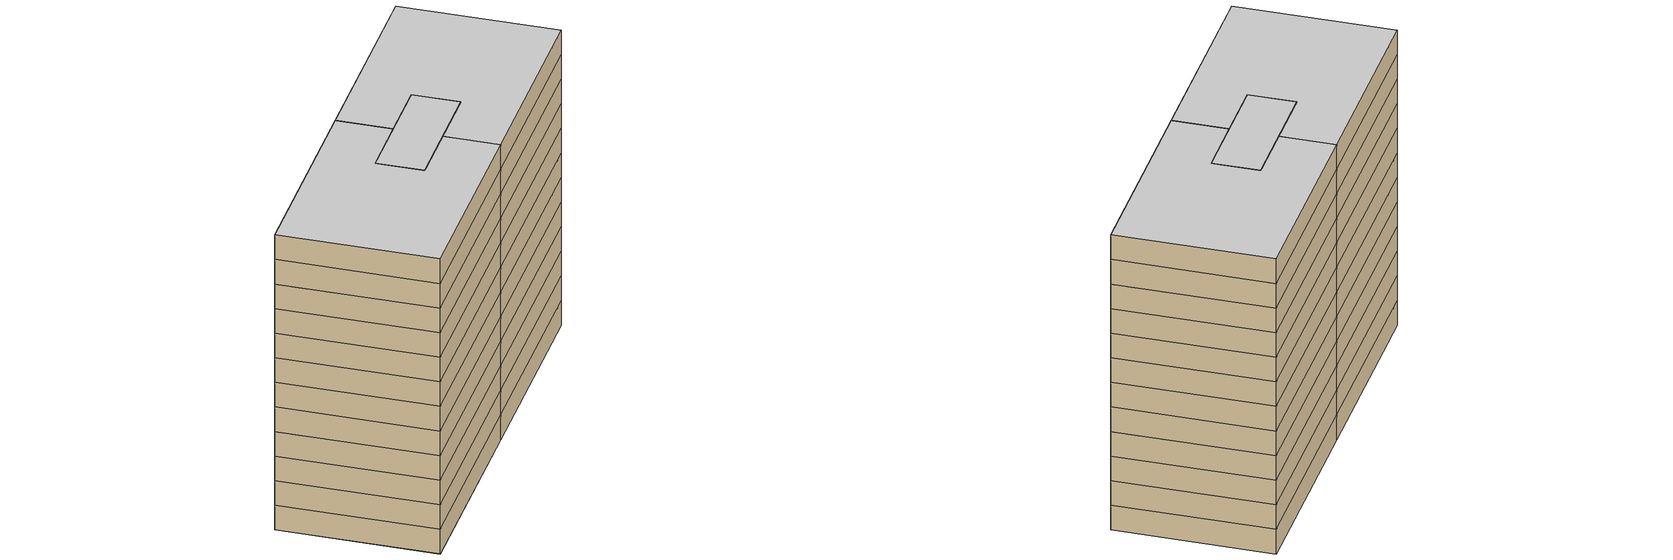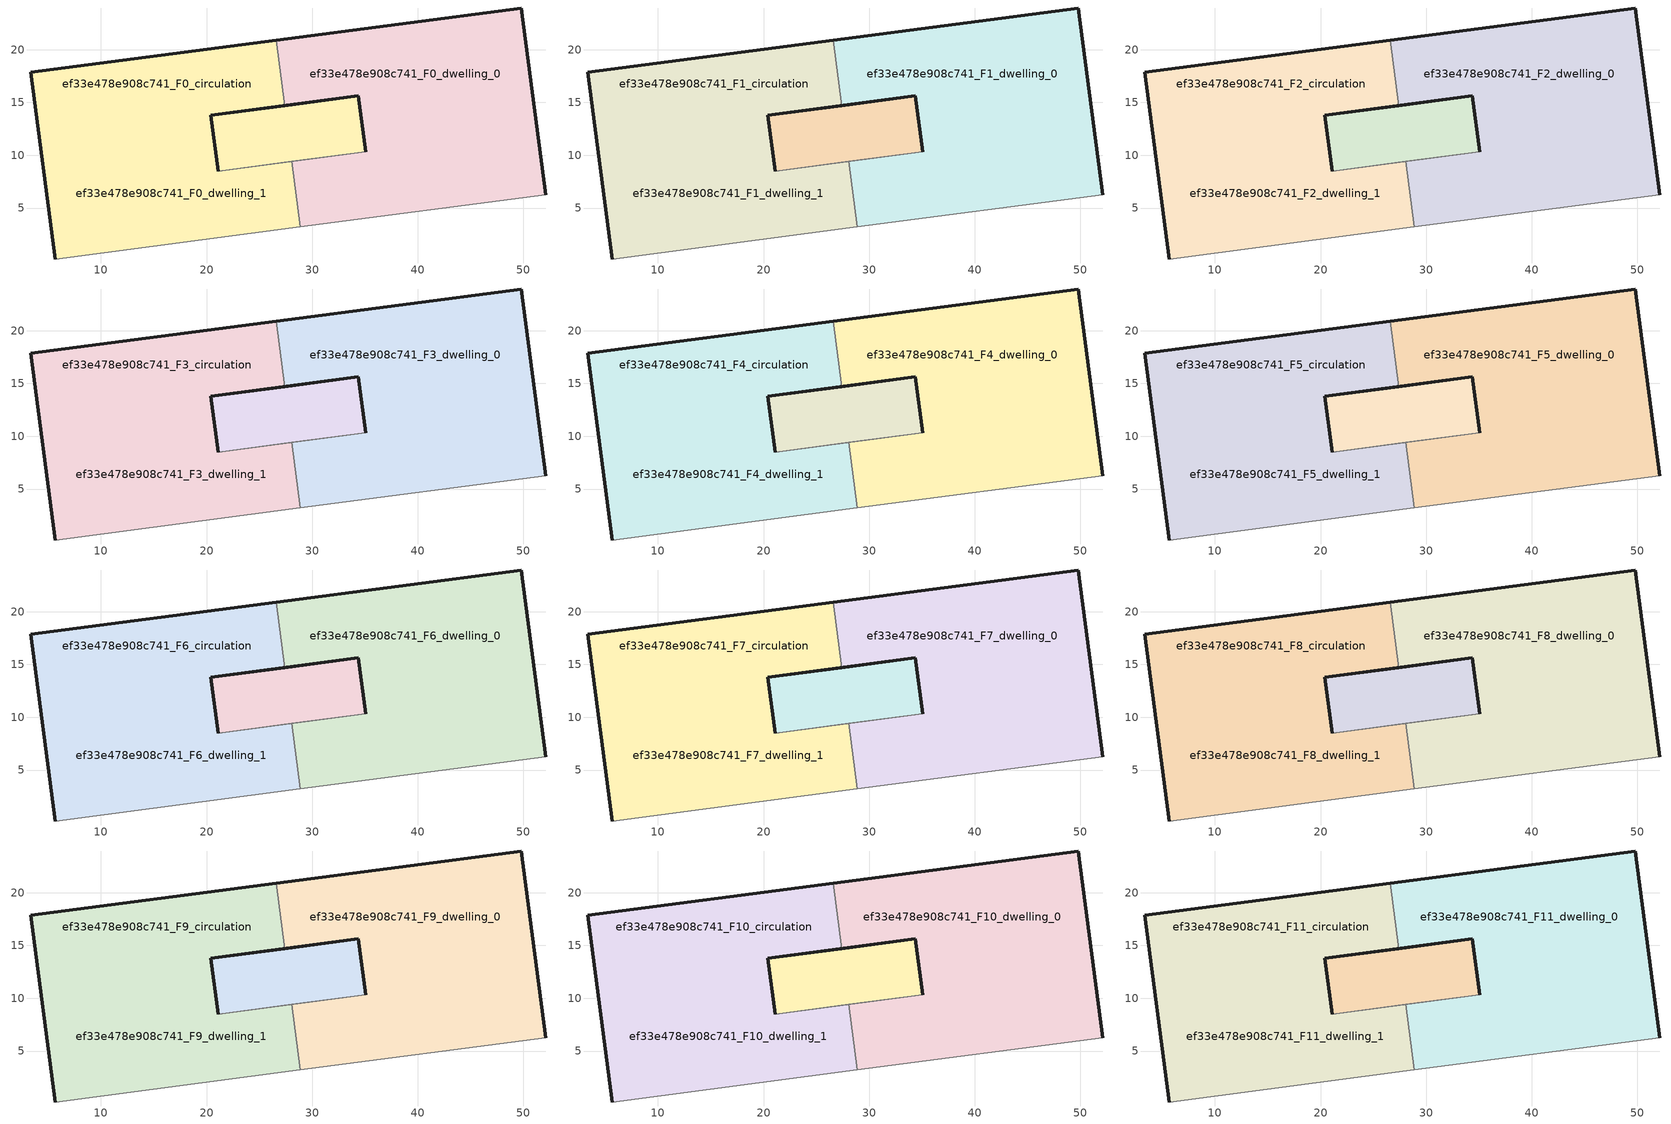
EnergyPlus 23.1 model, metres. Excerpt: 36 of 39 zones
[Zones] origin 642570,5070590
ef33e478e908c741_F0_dwelling_0
 floor ground (EU_floor_Construction): 34.38,15.63 35.07,10.32 28.09,9.41 21.11,8.49 20.42,13.8 z0; 49.85,23.95 52.17,6.27 28.91,3.22 28.09,9.41 35.07,10.32 34.38,15.63 27.4,14.71 26.59,20.9 z0
 wall outside (EU_wall_Construction): 52.17,6.27 49.85,23.95 26.59,20.9 / 27.4,14.71 34.38,15.63 35.07,10.32 z0:3
 wall adiabatic (EU_wall_Construction): 35.07,10.32 28.09,9.41 28.91,3.22 52.17,6.27 z0:3
 wall to ef33e478e908c741_F0_dwelling_1 (EU_wall_Construction): 26.59,20.9 27.4,14.71 z0:3
ef33e478e908c741_F0_dwelling_1
 floor ground (EU_floor_Construction): 26.59,20.9 27.4,14.71 20.42,13.8 20.99,9.43 21.11,8.49 28.09,9.41 28.91,3.22 5.64,0.17 3.32,17.85 z0; 34.38,15.63 35.07,10.32 28.09,9.41 21.11,8.49 20.99,9.43 20.42,13.8 z0
 wall outside (EU_wall_Construction): 21.11,8.49 20.42,13.8 27.4,14.71 / 26.59,20.9 3.32,17.85 5.64,0.17 z0:3
 wall adiabatic (EU_wall_Construction): 5.64,0.17 28.91,3.22 28.09,9.41 21.11,8.49 z0:3
ef33e478e908c741_F0_circulation
 floor ground (EU_floor_Construction): 34.38,15.63 35.07,10.32 28.09,9.41 21.11,8.49 20.99,9.43 20.42,13.8 z0; 49.85,23.95 52.17,6.27 28.91,3.22 28.09,9.41 35.07,10.32 34.92,11.45 34.38,15.63 27.4,14.71 26.59,20.9 z0; 26.59,20.9 27.4,14.71 20.42,13.8 20.99,9.43 21.11,8.49 28.09,9.41 28.91,3.22 5.64,0.17 3.32,17.85 z0
 wall outside (EU_wall_Construction): 35.07,10.32 34.38,15.63 20.42,13.8 21.11,8.49 z0:3
 wall adiabatic (EU_wall_Construction): 21.11,8.49 35.07,10.32 z0:3
ef33e478e908c741_F1_dwelling_0
 floor to ef33e478e908c741_F0_dwelling_0 (EU_floor_Construction): 34.38,15.63 35.07,10.32 28.09,9.41 21.11,8.49 20.42,13.8 z3; 49.85,23.95 52.17,6.27 28.91,3.22 28.09,9.41 35.07,10.32 34.38,15.63 27.4,14.71 26.59,20.9 z3
 wall outside (EU_wall_Construction): 52.17,6.27 49.85,23.95 26.59,20.9 / 27.4,14.71 34.38,15.63 35.07,10.32 z3:6
 wall adiabatic (EU_wall_Construction): 35.07,10.32 28.09,9.41 28.91,3.22 52.17,6.27 z3:6
 wall to ef33e478e908c741_F1_dwelling_1 (EU_wall_Construction): 26.59,20.9 27.4,14.71 z3:6
ef33e478e908c741_F1_dwelling_1
 floor to ef33e478e908c741_F0_dwelling_1 (EU_floor_Construction): 26.59,20.9 27.4,14.71 20.42,13.8 20.97,9.62 21.11,8.49 28.09,9.41 28.91,3.22 5.64,0.17 3.32,17.85 z3; 34.38,15.63 35.07,10.32 28.09,9.41 21.11,8.49 20.99,9.43 20.42,13.8 z3
 wall outside (EU_wall_Construction): 21.11,8.49 20.42,13.8 27.4,14.71 / 26.59,20.9 3.32,17.85 5.64,0.17 z3:6
 wall adiabatic (EU_wall_Construction): 5.64,0.17 28.91,3.22 28.09,9.41 21.11,8.49 z3:6
ef33e478e908c741_F1_circulation
 floor outside (EU_floor_Construction): 34.38,15.63 35.07,10.32 28.09,9.41 21.11,8.49 20.99,9.43 20.42,13.8 z3
 floor to ef33e478e908c741_F0_circulation (EU_floor_Construction): 49.85,23.95 52.17,6.27 28.91,3.22 28.09,9.41 35.07,10.32 34.92,11.45 34.38,15.63 27.4,14.71 26.59,20.9 z3; 26.59,20.9 27.4,14.71 20.42,13.8 20.99,9.43 21.11,8.49 28.09,9.41 28.91,3.22 5.64,0.17 3.32,17.85 z3
 wall outside (EU_wall_Construction): 35.07,10.32 34.38,15.63 20.42,13.8 21.11,8.49 z3:6
 wall adiabatic (EU_wall_Construction): 21.11,8.49 35.07,10.32 z3:6
ef33e478e908c741_F2_dwelling_0
 floor to ef33e478e908c741_F1_dwelling_0 (EU_floor_Construction): 34.38,15.63 35.07,10.32 28.09,9.41 21.11,8.49 20.42,13.8 z6; 49.85,23.95 52.17,6.27 28.91,3.22 28.09,9.41 35.07,10.32 34.38,15.63 27.4,14.71 26.59,20.9 z6
 wall outside (EU_wall_Construction): 52.17,6.27 49.85,23.95 26.59,20.9 / 27.4,14.71 34.38,15.63 35.07,10.32 z6:9
 wall adiabatic (EU_wall_Construction): 35.07,10.32 28.09,9.41 28.91,3.22 52.17,6.27 z6:9
 wall to ef33e478e908c741_F2_dwelling_1 (EU_wall_Construction): 26.59,20.9 27.4,14.71 z6:9
ef33e478e908c741_F2_dwelling_1
 floor to ef33e478e908c741_F1_dwelling_1 (EU_floor_Construction): 26.59,20.9 27.4,14.71 20.42,13.8 20.97,9.62 21.11,8.49 28.09,9.41 28.91,3.22 5.64,0.17 3.32,17.85 z6; 34.38,15.63 35.07,10.32 28.09,9.41 21.11,8.49 20.99,9.43 20.42,13.8 z6
 wall outside (EU_wall_Construction): 21.11,8.49 20.42,13.8 27.4,14.71 / 26.59,20.9 3.32,17.85 5.64,0.17 z6:9
 wall adiabatic (EU_wall_Construction): 5.64,0.17 28.91,3.22 28.09,9.41 21.11,8.49 z6:9
ef33e478e908c741_F2_circulation
 floor outside (EU_floor_Construction): 34.38,15.63 35.07,10.32 28.09,9.41 21.11,8.49 20.99,9.43 20.42,13.8 z6
 floor to ef33e478e908c741_F1_circulation (EU_floor_Construction): 49.85,23.95 52.17,6.27 28.91,3.22 28.09,9.41 35.07,10.32 34.92,11.45 34.38,15.63 27.4,14.71 26.59,20.9 z6; 26.59,20.9 27.4,14.71 20.42,13.8 20.99,9.43 21.11,8.49 28.09,9.41 28.91,3.22 5.64,0.17 3.32,17.85 z6
 wall outside (EU_wall_Construction): 35.07,10.32 34.38,15.63 20.42,13.8 21.11,8.49 z6:9
 wall adiabatic (EU_wall_Construction): 21.11,8.49 35.07,10.32 z6:9
ef33e478e908c741_F3_dwelling_0
 floor to ef33e478e908c741_F2_dwelling_0 (EU_floor_Construction): 34.38,15.63 35.07,10.32 28.09,9.41 21.11,8.49 20.42,13.8 z9; 49.85,23.95 52.17,6.27 28.91,3.22 28.09,9.41 35.07,10.32 34.38,15.63 27.4,14.71 26.59,20.9 z9
 wall outside (EU_wall_Construction): 52.17,6.27 49.85,23.95 26.59,20.9 / 27.4,14.71 34.38,15.63 35.07,10.32 z9:12
 wall adiabatic (EU_wall_Construction): 35.07,10.32 28.09,9.41 28.91,3.22 52.17,6.27 z9:12
 wall to ef33e478e908c741_F3_dwelling_1 (EU_wall_Construction): 26.59,20.9 27.4,14.71 z9:12
ef33e478e908c741_F3_dwelling_1
 floor to ef33e478e908c741_F2_dwelling_1 (EU_floor_Construction): 26.59,20.9 27.4,14.71 20.42,13.8 20.97,9.62 21.11,8.49 28.09,9.41 28.91,3.22 5.64,0.17 3.32,17.85 z9; 34.38,15.63 35.07,10.32 28.09,9.41 21.11,8.49 20.99,9.43 20.42,13.8 z9
 wall outside (EU_wall_Construction): 21.11,8.49 20.42,13.8 27.4,14.71 / 26.59,20.9 3.32,17.85 5.64,0.17 z9:12
 wall adiabatic (EU_wall_Construction): 5.64,0.17 28.91,3.22 28.09,9.41 21.11,8.49 z9:12
ef33e478e908c741_F3_circulation
 floor outside (EU_floor_Construction): 34.38,15.63 35.07,10.32 28.09,9.41 21.11,8.49 20.99,9.43 20.42,13.8 z9
 floor to ef33e478e908c741_F2_circulation (EU_floor_Construction): 49.85,23.95 52.17,6.27 28.91,3.22 28.09,9.41 35.07,10.32 34.92,11.45 34.38,15.63 27.4,14.71 26.59,20.9 z9; 26.59,20.9 27.4,14.71 20.42,13.8 20.99,9.43 21.11,8.49 28.09,9.41 28.91,3.22 5.64,0.17 3.32,17.85 z9
 wall outside (EU_wall_Construction): 35.07,10.32 34.38,15.63 20.42,13.8 21.11,8.49 z9:12
 wall adiabatic (EU_wall_Construction): 21.11,8.49 35.07,10.32 z9:12
ef33e478e908c741_F4_dwelling_0
 floor to ef33e478e908c741_F3_dwelling_0 (EU_floor_Construction): 34.38,15.63 35.07,10.32 28.09,9.41 21.11,8.49 20.42,13.8 z12; 49.85,23.95 52.17,6.27 28.91,3.22 28.09,9.41 35.07,10.32 34.38,15.63 27.4,14.71 26.59,20.9 z12
 wall outside (EU_wall_Construction): 52.17,6.27 49.85,23.95 26.59,20.9 / 27.4,14.71 34.38,15.63 35.07,10.32 z12:15
 wall adiabatic (EU_wall_Construction): 35.07,10.32 28.09,9.41 28.91,3.22 52.17,6.27 z12:15
 wall to ef33e478e908c741_F4_dwelling_1 (EU_wall_Construction): 26.59,20.9 27.4,14.71 z12:15
ef33e478e908c741_F4_dwelling_1
 floor to ef33e478e908c741_F3_dwelling_1 (EU_floor_Construction): 26.59,20.9 27.4,14.71 20.42,13.8 20.97,9.62 21.11,8.49 28.09,9.41 28.91,3.22 5.64,0.17 3.32,17.85 z12; 34.38,15.63 35.07,10.32 28.09,9.41 21.11,8.49 20.99,9.43 20.42,13.8 z12
 wall outside (EU_wall_Construction): 21.11,8.49 20.42,13.8 27.4,14.71 / 26.59,20.9 3.32,17.85 5.64,0.17 z12:15
 wall adiabatic (EU_wall_Construction): 5.64,0.17 28.91,3.22 28.09,9.41 21.11,8.49 z12:15
ef33e478e908c741_F4_circulation
 floor outside (EU_floor_Construction): 34.38,15.63 35.07,10.32 28.09,9.41 21.11,8.49 20.99,9.43 20.42,13.8 z12
 floor to ef33e478e908c741_F3_circulation (EU_floor_Construction): 49.85,23.95 52.17,6.27 28.91,3.22 28.09,9.41 35.07,10.32 34.92,11.45 34.38,15.63 27.4,14.71 26.59,20.9 z12; 26.59,20.9 27.4,14.71 20.42,13.8 20.99,9.43 21.11,8.49 28.09,9.41 28.91,3.22 5.64,0.17 3.32,17.85 z12
 wall outside (EU_wall_Construction): 35.07,10.32 34.38,15.63 20.42,13.8 21.11,8.49 z12:15
 wall adiabatic (EU_wall_Construction): 21.11,8.49 35.07,10.32 z12:15
ef33e478e908c741_F5_dwelling_0
 floor to ef33e478e908c741_F4_dwelling_0 (EU_floor_Construction): 34.38,15.63 35.07,10.32 28.09,9.41 21.11,8.49 20.42,13.8 z15; 49.85,23.95 52.17,6.27 28.91,3.22 28.09,9.41 35.07,10.32 34.38,15.63 27.4,14.71 26.59,20.9 z15
 wall outside (EU_wall_Construction): 52.17,6.27 49.85,23.95 26.59,20.9 / 27.4,14.71 34.38,15.63 35.07,10.32 z15:18
 wall adiabatic (EU_wall_Construction): 35.07,10.32 28.09,9.41 28.91,3.22 52.17,6.27 z15:18
 wall to ef33e478e908c741_F5_dwelling_1 (EU_wall_Construction): 26.59,20.9 27.4,14.71 z15:18
ef33e478e908c741_F5_dwelling_1
 floor to ef33e478e908c741_F4_dwelling_1 (EU_floor_Construction): 26.59,20.9 27.4,14.71 20.42,13.8 20.97,9.62 21.11,8.49 28.09,9.41 28.91,3.22 5.64,0.17 3.32,17.85 z15; 34.38,15.63 35.07,10.32 28.09,9.41 21.11,8.49 20.99,9.43 20.42,13.8 z15
 wall outside (EU_wall_Construction): 21.11,8.49 20.42,13.8 27.4,14.71 / 26.59,20.9 3.32,17.85 5.64,0.17 z15:18
 wall adiabatic (EU_wall_Construction): 5.64,0.17 28.91,3.22 28.09,9.41 21.11,8.49 z15:18
ef33e478e908c741_F5_circulation
 floor outside (EU_floor_Construction): 34.38,15.63 35.07,10.32 28.09,9.41 21.11,8.49 20.99,9.43 20.42,13.8 z15
 floor to ef33e478e908c741_F4_circulation (EU_floor_Construction): 49.85,23.95 52.17,6.27 28.91,3.22 28.09,9.41 35.07,10.32 34.92,11.45 34.38,15.63 27.4,14.71 26.59,20.9 z15; 26.59,20.9 27.4,14.71 20.42,13.8 20.99,9.43 21.11,8.49 28.09,9.41 28.91,3.22 5.64,0.17 3.32,17.85 z15
 wall outside (EU_wall_Construction): 35.07,10.32 34.38,15.63 20.42,13.8 21.11,8.49 z15:18
 wall adiabatic (EU_wall_Construction): 21.11,8.49 35.07,10.32 z15:18
ef33e478e908c741_F6_dwelling_0
 floor to ef33e478e908c741_F5_dwelling_0 (EU_floor_Construction): 34.38,15.63 35.07,10.32 28.09,9.41 21.11,8.49 20.42,13.8 z18; 49.85,23.95 52.17,6.27 28.91,3.22 28.09,9.41 35.07,10.32 34.38,15.63 27.4,14.71 26.59,20.9 z18
 wall outside (EU_wall_Construction): 52.17,6.27 49.85,23.95 26.59,20.9 / 27.4,14.71 34.38,15.63 35.07,10.32 z18:21
 wall adiabatic (EU_wall_Construction): 35.07,10.32 28.09,9.41 28.91,3.22 52.17,6.27 z18:21
 wall to ef33e478e908c741_F6_dwelling_1 (EU_wall_Construction): 26.59,20.9 27.4,14.71 z18:21
ef33e478e908c741_F6_dwelling_1
 floor to ef33e478e908c741_F5_dwelling_1 (EU_floor_Construction): 26.59,20.9 27.4,14.71 20.42,13.8 20.97,9.62 21.11,8.49 28.09,9.41 28.91,3.22 5.64,0.17 3.32,17.85 z18; 34.38,15.63 35.07,10.32 28.09,9.41 21.11,8.49 20.99,9.43 20.42,13.8 z18
 wall outside (EU_wall_Construction): 21.11,8.49 20.42,13.8 27.4,14.71 / 26.59,20.9 3.32,17.85 5.64,0.17 z18:21
 wall adiabatic (EU_wall_Construction): 5.64,0.17 28.91,3.22 28.09,9.41 21.11,8.49 z18:21
ef33e478e908c741_F6_circulation
 floor outside (EU_floor_Construction): 34.38,15.63 35.07,10.32 28.09,9.41 21.11,8.49 20.99,9.43 20.42,13.8 z18
 floor to ef33e478e908c741_F5_circulation (EU_floor_Construction): 49.85,23.95 52.17,6.27 28.91,3.22 28.09,9.41 35.07,10.32 34.92,11.45 34.38,15.63 27.4,14.71 26.59,20.9 z18; 26.59,20.9 27.4,14.71 20.42,13.8 20.99,9.43 21.11,8.49 28.09,9.41 28.91,3.22 5.64,0.17 3.32,17.85 z18
 wall outside (EU_wall_Construction): 35.07,10.32 34.38,15.63 20.42,13.8 21.11,8.49 z18:21
 wall adiabatic (EU_wall_Construction): 21.11,8.49 35.07,10.32 z18:21
ef33e478e908c741_F7_dwelling_0
 floor to ef33e478e908c741_F6_dwelling_0 (EU_floor_Construction): 34.38,15.63 35.07,10.32 28.09,9.41 21.11,8.49 20.42,13.8 z21; 49.85,23.95 52.17,6.27 28.91,3.22 28.09,9.41 35.07,10.32 34.38,15.63 27.4,14.71 26.59,20.9 z21
 wall outside (EU_wall_Construction): 52.17,6.27 49.85,23.95 26.59,20.9 / 27.4,14.71 34.38,15.63 35.07,10.32 z21:24
 wall adiabatic (EU_wall_Construction): 35.07,10.32 28.09,9.41 28.91,3.22 52.17,6.27 z21:24
 wall to ef33e478e908c741_F7_dwelling_1 (EU_wall_Construction): 26.59,20.9 27.4,14.71 z21:24
ef33e478e908c741_F7_dwelling_1
 floor to ef33e478e908c741_F6_dwelling_1 (EU_floor_Construction): 26.59,20.9 27.4,14.71 20.42,13.8 20.97,9.62 21.11,8.49 28.09,9.41 28.91,3.22 5.64,0.17 3.32,17.85 z21; 34.38,15.63 35.07,10.32 28.09,9.41 21.11,8.49 20.99,9.43 20.42,13.8 z21
 wall outside (EU_wall_Construction): 21.11,8.49 20.42,13.8 27.4,14.71 / 26.59,20.9 3.32,17.85 5.64,0.17 z21:24
 wall adiabatic (EU_wall_Construction): 5.64,0.17 28.91,3.22 28.09,9.41 21.11,8.49 z21:24
ef33e478e908c741_F7_circulation
 floor outside (EU_floor_Construction): 34.38,15.63 35.07,10.32 28.09,9.41 21.11,8.49 20.99,9.43 20.42,13.8 z21
 floor to ef33e478e908c741_F6_circulation (EU_floor_Construction): 49.85,23.95 52.17,6.27 28.91,3.22 28.09,9.41 35.07,10.32 34.92,11.45 34.38,15.63 27.4,14.71 26.59,20.9 z21; 26.59,20.9 27.4,14.71 20.42,13.8 20.99,9.43 21.11,8.49 28.09,9.41 28.91,3.22 5.64,0.17 3.32,17.85 z21
 wall outside (EU_wall_Construction): 35.07,10.32 34.38,15.63 20.42,13.8 21.11,8.49 z21:24
 wall adiabatic (EU_wall_Construction): 21.11,8.49 35.07,10.32 z21:24
ef33e478e908c741_F8_dwelling_0
 floor to ef33e478e908c741_F7_dwelling_0 (EU_floor_Construction): 34.38,15.63 35.07,10.32 28.09,9.41 21.11,8.49 20.42,13.8 z24; 49.85,23.95 52.17,6.27 28.91,3.22 28.09,9.41 35.07,10.32 34.38,15.63 27.4,14.71 26.59,20.9 z24
 wall outside (EU_wall_Construction): 52.17,6.27 49.85,23.95 26.59,20.9 / 27.4,14.71 34.38,15.63 35.07,10.32 z24:27
 wall adiabatic (EU_wall_Construction): 35.07,10.32 28.09,9.41 28.91,3.22 52.17,6.27 z24:27
 wall to ef33e478e908c741_F8_dwelling_1 (EU_wall_Construction): 26.59,20.9 27.4,14.71 z24:27
ef33e478e908c741_F8_dwelling_1
 floor to ef33e478e908c741_F7_dwelling_1 (EU_floor_Construction): 26.59,20.9 27.4,14.71 20.42,13.8 20.97,9.62 21.11,8.49 28.09,9.41 28.91,3.22 5.64,0.17 3.32,17.85 z24; 34.38,15.63 35.07,10.32 28.09,9.41 21.11,8.49 20.99,9.43 20.42,13.8 z24
 wall outside (EU_wall_Construction): 21.11,8.49 20.42,13.8 27.4,14.71 / 26.59,20.9 3.32,17.85 5.64,0.17 z24:27
 wall adiabatic (EU_wall_Construction): 5.64,0.17 28.91,3.22 28.09,9.41 21.11,8.49 z24:27
ef33e478e908c741_F8_circulation
 floor outside (EU_floor_Construction): 34.38,15.63 35.07,10.32 28.09,9.41 21.11,8.49 20.99,9.43 20.42,13.8 z24
 floor to ef33e478e908c741_F7_circulation (EU_floor_Construction): 49.85,23.95 52.17,6.27 28.91,3.22 28.09,9.41 35.07,10.32 34.92,11.45 34.38,15.63 27.4,14.71 26.59,20.9 z24; 26.59,20.9 27.4,14.71 20.42,13.8 20.99,9.43 21.11,8.49 28.09,9.41 28.91,3.22 5.64,0.17 3.32,17.85 z24
 wall outside (EU_wall_Construction): 35.07,10.32 34.38,15.63 20.42,13.8 21.11,8.49 z24:27
 wall adiabatic (EU_wall_Construction): 21.11,8.49 35.07,10.32 z24:27
ef33e478e908c741_F9_dwelling_0
 floor to ef33e478e908c741_F8_dwelling_0 (EU_floor_Construction): 34.38,15.63 35.07,10.32 28.09,9.41 21.11,8.49 20.42,13.8 z27; 49.85,23.95 52.17,6.27 28.91,3.22 28.09,9.41 35.07,10.32 34.38,15.63 27.4,14.71 26.59,20.9 z27
 wall outside (EU_wall_Construction): 52.17,6.27 49.85,23.95 26.59,20.9 / 27.4,14.71 34.38,15.63 35.07,10.32 z27:30
 wall adiabatic (EU_wall_Construction): 35.07,10.32 28.09,9.41 28.91,3.22 52.17,6.27 z27:30
 wall to ef33e478e908c741_F9_dwelling_1 (EU_wall_Construction): 26.59,20.9 27.4,14.71 z27:30
ef33e478e908c741_F9_dwelling_1
 floor to ef33e478e908c741_F8_dwelling_1 (EU_floor_Construction): 26.59,20.9 27.4,14.71 20.42,13.8 20.97,9.62 21.11,8.49 28.09,9.41 28.91,3.22 5.64,0.17 3.32,17.85 z27; 34.38,15.63 35.07,10.32 28.09,9.41 21.11,8.49 20.99,9.43 20.42,13.8 z27
 wall outside (EU_wall_Construction): 21.11,8.49 20.42,13.8 27.4,14.71 / 26.59,20.9 3.32,17.85 5.64,0.17 z27:30
 wall adiabatic (EU_wall_Construction): 5.64,0.17 28.91,3.22 28.09,9.41 21.11,8.49 z27:30
ef33e478e908c741_F9_circulation
 floor outside (EU_floor_Construction): 34.38,15.63 35.07,10.32 28.09,9.41 21.11,8.49 20.99,9.43 20.42,13.8 z27
 floor to ef33e478e908c741_F8_circulation (EU_floor_Construction): 49.85,23.95 52.17,6.27 28.91,3.22 28.09,9.41 35.07,10.32 34.92,11.45 34.38,15.63 27.4,14.71 26.59,20.9 z27; 26.59,20.9 27.4,14.71 20.42,13.8 20.99,9.43 21.11,8.49 28.09,9.41 28.91,3.22 5.64,0.17 3.32,17.85 z27
 wall outside (EU_wall_Construction): 35.07,10.32 34.38,15.63 20.42,13.8 21.11,8.49 z27:30
 wall adiabatic (EU_wall_Construction): 21.11,8.49 35.07,10.32 z27:30
ef33e478e908c741_F10_dwelling_0
 floor to ef33e478e908c741_F9_dwelling_0 (EU_floor_Construction): 34.38,15.63 35.07,10.32 28.09,9.41 21.11,8.49 20.42,13.8 z30; 49.85,23.95 52.17,6.27 28.91,3.22 28.09,9.41 35.07,10.32 34.38,15.63 27.4,14.71 26.59,20.9 z30
 wall outside (EU_wall_Construction): 52.17,6.27 49.85,23.95 26.59,20.9 / 27.4,14.71 34.38,15.63 35.07,10.32 z30:33
 wall adiabatic (EU_wall_Construction): 35.07,10.32 28.09,9.41 28.91,3.22 52.17,6.27 z30:33
 wall to ef33e478e908c741_F10_dwelling_1 (EU_wall_Construction): 26.59,20.9 27.4,14.71 z30:33
ef33e478e908c741_F10_dwelling_1
 floor to ef33e478e908c741_F9_dwelling_1 (EU_floor_Construction): 26.59,20.9 27.4,14.71 20.42,13.8 20.97,9.62 21.11,8.49 28.09,9.41 28.91,3.22 5.64,0.17 3.32,17.85 z30; 34.38,15.63 35.07,10.32 28.09,9.41 21.11,8.49 20.99,9.43 20.42,13.8 z30
 wall outside (EU_wall_Construction): 21.11,8.49 20.42,13.8 27.4,14.71 / 26.59,20.9 3.32,17.85 5.64,0.17 z30:33
 wall adiabatic (EU_wall_Construction): 5.64,0.17 28.91,3.22 28.09,9.41 21.11,8.49 z30:33
ef33e478e908c741_F10_circulation
 floor outside (EU_floor_Construction): 34.38,15.63 35.07,10.32 28.09,9.41 21.11,8.49 20.99,9.43 20.42,13.8 z30
 floor to ef33e478e908c741_F9_circulation (EU_floor_Construction): 49.85,23.95 52.17,6.27 28.91,3.22 28.09,9.41 35.07,10.32 34.92,11.45 34.38,15.63 27.4,14.71 26.59,20.9 z30; 26.59,20.9 27.4,14.71 20.42,13.8 20.99,9.43 21.11,8.49 28.09,9.41 28.91,3.22 5.64,0.17 3.32,17.85 z30
 wall outside (EU_wall_Construction): 35.07,10.32 34.38,15.63 20.42,13.8 21.11,8.49 z30:33
 wall adiabatic (EU_wall_Construction): 21.11,8.49 35.07,10.32 z30:33
ef33e478e908c741_F11_dwelling_0
 floor to ef33e478e908c741_F10_dwelling_0 (EU_floor_Construction): 34.38,15.63 35.07,10.32 28.09,9.41 21.11,8.49 20.42,13.8 z33; 49.85,23.95 52.17,6.27 28.91,3.22 28.09,9.41 35.07,10.32 34.38,15.63 27.4,14.71 26.59,20.9 z33
 wall outside (EU_wall_Construction): 52.17,6.27 49.85,23.95 26.59,20.9 / 27.4,14.71 34.38,15.63 35.07,10.32 z33:36
 wall adiabatic (EU_wall_Construction): 35.07,10.32 28.09,9.41 28.91,3.22 52.17,6.27 z33:36
 wall to ef33e478e908c741_F11_dwelling_1 (EU_wall_Construction): 26.59,20.9 27.4,14.71 z33:36
 ceiling to ef33e478e908c741_F12_dwelling_0 (EU_floor_Construction): 52.17,6.27 49.85,23.95 26.59,20.9 27.4,14.71 34.38,15.63 35.07,10.32 28.09,9.41 28.91,3.22 z36; 35.07,10.32 34.38,15.63 20.42,13.8 21.11,8.49 28.09,9.41 z36
ef33e478e908c741_F11_dwelling_1
 floor to ef33e478e908c741_F10_dwelling_1 (EU_floor_Construction): 26.59,20.9 27.4,14.71 20.42,13.8 20.97,9.62 21.11,8.49 28.09,9.41 28.91,3.22 5.64,0.17 3.32,17.85 z33; 34.38,15.63 35.07,10.32 28.09,9.41 21.11,8.49 20.99,9.43 20.42,13.8 z33
 wall outside (EU_wall_Construction): 21.11,8.49 20.42,13.8 27.4,14.71 / 26.59,20.9 3.32,17.85 5.64,0.17 z33:36
 wall adiabatic (EU_wall_Construction): 5.64,0.17 28.91,3.22 28.09,9.41 21.11,8.49 z33:36
 ceiling to ef33e478e908c741_F12_dwelling_1 (EU_floor_Construction): 28.91,3.22 28.09,9.41 21.11,8.49 20.97,9.62 20.42,13.8 27.4,14.71 26.59,20.9 3.32,17.85 5.64,0.17 z36; 35.07,10.32 34.38,15.63 20.42,13.8 20.99,9.43 21.11,8.49 28.09,9.41 z36
ef33e478e908c741_F11_circulation
 floor outside (EU_floor_Construction): 34.38,15.63 35.07,10.32 28.09,9.41 21.11,8.49 20.99,9.43 20.42,13.8 z33
 floor to ef33e478e908c741_F10_circulation (EU_floor_Construction): 49.85,23.95 52.17,6.27 28.91,3.22 28.09,9.41 35.07,10.32 34.92,11.45 34.38,15.63 27.4,14.71 26.59,20.9 z33; 26.59,20.9 27.4,14.71 20.42,13.8 20.99,9.43 21.11,8.49 28.09,9.41 28.91,3.22 5.64,0.17 3.32,17.85 z33
 wall outside (EU_wall_Construction): 35.07,10.32 34.38,15.63 20.42,13.8 21.11,8.49 z33:36
 wall adiabatic (EU_wall_Construction): 21.11,8.49 35.07,10.32 z33:36
 ceiling to ef33e478e908c741_F12_dwelling_1 (EU_floor_Construction): 35.07,10.32 34.38,15.63 20.42,13.8 20.99,9.43 21.11,8.49 28.09,9.41 z36
 ceiling to ef33e478e908c741_F12_circulation (EU_floor_Construction): 52.17,6.27 49.85,23.95 26.59,20.9 27.4,14.71 34.38,15.63 34.92,11.45 35.07,10.32 28.09,9.41 28.91,3.22 z36; 28.91,3.22 28.09,9.41 21.11,8.49 20.99,9.43 20.42,13.8 27.4,14.71 26.59,20.9 3.32,17.85 5.64,0.17 z36
[Building]
EU S2 Campaign: North Axis=0; Terrain=City; Solar Distribution=FullExterior
[Site:Location]
Lyon-Bron: Latitude=45.75; Longitude=5; Time Zone=1; Elevation=198
[SizingPeriod:WeatherFileDays]
AnnualSizingPeriod: Begin Month=1; Begin Day of Month=1; End Month=12; End Day of Month=31; Day of Week for Start Day=Monday; Use Weather File Daylight Saving Period=No; Use Weather File Rain and Snow Indicators=No
[MATERIAL]
EU_InternalMass_Material: Roughness=MediumRough; Thickness=0.1; Conductivity=1; Density=1800; Specific Heat=900; Thermal Absorptance=0.9; Solar Absorptance=0.7; Visible Absorptance=0.7
[MATERIAL:NOMASS] Roughness=MediumRough; Thermal Absorptance=0.9; Solar Absorptance=0.7; Visible Absorptance=0.7
Name | Thermal Resistance
EU_wall_NoMass | 1.15691
EU_floor_NoMass | 1.78277
[CONSTRUCTION]
EU_wall_Construction: EU_wall_NoMass
EU_floor_Construction: EU_floor_NoMass
EU_InternalMass_Construction: EU_InternalMass_Material
[ZONE] Type=1; Multiplier=1; Ceiling Height=autocalculate; Floor Area=autocalculate; Part of Total Floor Area=Yes
Name | Volume
ef33e478e908c741_F0_dwelling_0; ef33e478e908c741_F1_dwelling_0; ef33e478e908c741_F2_dwelling_0; ef33e478e908c741_F3_dwelling_0; ef33e478e908c741_F4_dwelling_0; ef33e478e908c741_F5_dwelling_0; ef33e478e908c741_F6_dwelling_0; ef33e478e908c741_F7_dwelling_0; ef33e478e908c741_F8_dwelling_0; ef33e478e908c741_F9_dwelling_0; ef33e478e908c741_F10_dwelling_0; ef33e478e908c741_F11_dwelling_0; ef33e478e908c741_F0_dwelling_1; ef33e478e908c741_F1_dwelling_1; ef33e478e908c741_F2_dwelling_1; ef33e478e908c741_F3_dwelling_1; ef33e478e908c741_F4_dwelling_1; ef33e478e908c741_F5_dwelling_1; ef33e478e908c741_F6_dwelling_1; ef33e478e908c741_F7_dwelling_1; ef33e478e908c741_F8_dwelling_1; ef33e478e908c741_F9_dwelling_1; ef33e478e908c741_F10_dwelling_1; ef33e478e908c741_F11_dwelling_1 | 1368.33
ef33e478e908c741_F0_circulation; ef33e478e908c741_F1_circulation; ef33e478e908c741_F2_circulation; ef33e478e908c741_F3_circulation; ef33e478e908c741_F4_circulation; ef33e478e908c741_F5_circulation; ef33e478e908c741_F6_circulation; ef33e478e908c741_F7_circulation; ef33e478e908c741_F8_circulation; ef33e478e908c741_F9_circulation; ef33e478e908c741_F10_circulation; ef33e478e908c741_F11_circulation | 2510.7
[INTERNALMASS] Construction=EU_InternalMass_Construction; Surface Area=380.789
Name | Zone or ZoneList
ef33e478e908c741_F0_dwelling_0_EU_InternalMass | ef33e478e908c741_F0_dwelling_0
ef33e478e908c741_F0_dwelling_1_EU_InternalMass | ef33e478e908c741_F0_dwelling_1
ef33e478e908c741_F1_dwelling_0_EU_InternalMass | ef33e478e908c741_F1_dwelling_0
ef33e478e908c741_F1_dwelling_1_EU_InternalMass | ef33e478e908c741_F1_dwelling_1
ef33e478e908c741_F2_dwelling_0_EU_InternalMass | ef33e478e908c741_F2_dwelling_0
ef33e478e908c741_F2_dwelling_1_EU_InternalMass | ef33e478e908c741_F2_dwelling_1
ef33e478e908c741_F3_dwelling_0_EU_InternalMass | ef33e478e908c741_F3_dwelling_0
ef33e478e908c741_F3_dwelling_1_EU_InternalMass | ef33e478e908c741_F3_dwelling_1
ef33e478e908c741_F4_dwelling_0_EU_InternalMass | ef33e478e908c741_F4_dwelling_0
ef33e478e908c741_F4_dwelling_1_EU_InternalMass | ef33e478e908c741_F4_dwelling_1
ef33e478e908c741_F5_dwelling_0_EU_InternalMass | ef33e478e908c741_F5_dwelling_0
ef33e478e908c741_F5_dwelling_1_EU_InternalMass | ef33e478e908c741_F5_dwelling_1
ef33e478e908c741_F6_dwelling_0_EU_InternalMass | ef33e478e908c741_F6_dwelling_0
ef33e478e908c741_F6_dwelling_1_EU_InternalMass | ef33e478e908c741_F6_dwelling_1
ef33e478e908c741_F7_dwelling_0_EU_InternalMass | ef33e478e908c741_F7_dwelling_0
ef33e478e908c741_F7_dwelling_1_EU_InternalMass | ef33e478e908c741_F7_dwelling_1
ef33e478e908c741_F8_dwelling_0_EU_InternalMass | ef33e478e908c741_F8_dwelling_0
ef33e478e908c741_F8_dwelling_1_EU_InternalMass | ef33e478e908c741_F8_dwelling_1
ef33e478e908c741_F9_dwelling_0_EU_InternalMass | ef33e478e908c741_F9_dwelling_0
ef33e478e908c741_F9_dwelling_1_EU_InternalMass | ef33e478e908c741_F9_dwelling_1
ef33e478e908c741_F10_dwelling_0_EU_InternalMass | ef33e478e908c741_F10_dwelling_0
ef33e478e908c741_F10_dwelling_1_EU_InternalMass | ef33e478e908c741_F10_dwelling_1
ef33e478e908c741_F11_dwelling_0_EU_InternalMass | ef33e478e908c741_F11_dwelling_0
ef33e478e908c741_F11_dwelling_1_EU_InternalMass | ef33e478e908c741_F11_dwelling_1
[OTHEREQUIPMENT] Fuel Type=Electricity; Design Level Calculation Method=Watts/Area; Power per Zone Floor Area=1; Fraction Latent=0; Fraction Radiant=0; Fraction Lost=0; Carbon Dioxide Generation Rate=0; EndUse Subcategory=EU_Step8_InternalGains
Name | Zone or ZoneList or Space or SpaceList | Schedule
EU_Step8_InternalGain_ef33e478e908c741_F0_dwelling_0_f000 | ef33e478e908c741_F0_dwelling_0 | EU_Step8_GainSchedule_ef33e478e908c741_F0_dwelling_0_f000
EU_Step8_InternalGain_ef33e478e908c741_F0_dwelling_1_f000 | ef33e478e908c741_F0_dwelling_1 | EU_Step8_GainSchedule_ef33e478e908c741_F0_dwelling_1_f000
EU_Step8_InternalGain_ef33e478e908c741_F1_dwelling_0_f000 | ef33e478e908c741_F1_dwelling_0 | EU_Step8_GainSchedule_ef33e478e908c741_F1_dwelling_0_f000
EU_Step8_InternalGain_ef33e478e908c741_F1_dwelling_1_f000 | ef33e478e908c741_F1_dwelling_1 | EU_Step8_GainSchedule_ef33e478e908c741_F1_dwelling_1_f000
EU_Step8_InternalGain_ef33e478e908c741_F2_dwelling_0_f000 | ef33e478e908c741_F2_dwelling_0 | EU_Step8_GainSchedule_ef33e478e908c741_F2_dwelling_0_f000
EU_Step8_InternalGain_ef33e478e908c741_F2_dwelling_1_f000 | ef33e478e908c741_F2_dwelling_1 | EU_Step8_GainSchedule_ef33e478e908c741_F2_dwelling_1_f000
EU_Step8_InternalGain_ef33e478e908c741_F3_dwelling_0_f000 | ef33e478e908c741_F3_dwelling_0 | EU_Step8_GainSchedule_ef33e478e908c741_F3_dwelling_0_f000
EU_Step8_InternalGain_ef33e478e908c741_F3_dwelling_1_f000 | ef33e478e908c741_F3_dwelling_1 | EU_Step8_GainSchedule_ef33e478e908c741_F3_dwelling_1_f000
EU_Step8_InternalGain_ef33e478e908c741_F4_dwelling_0_f000 | ef33e478e908c741_F4_dwelling_0 | EU_Step8_GainSchedule_ef33e478e908c741_F4_dwelling_0_f000
EU_Step8_InternalGain_ef33e478e908c741_F4_dwelling_1_f000 | ef33e478e908c741_F4_dwelling_1 | EU_Step8_GainSchedule_ef33e478e908c741_F4_dwelling_1_f000
EU_Step8_InternalGain_ef33e478e908c741_F5_dwelling_0_f000 | ef33e478e908c741_F5_dwelling_0 | EU_Step8_GainSchedule_ef33e478e908c741_F5_dwelling_0_f000
EU_Step8_InternalGain_ef33e478e908c741_F5_dwelling_1_f000 | ef33e478e908c741_F5_dwelling_1 | EU_Step8_GainSchedule_ef33e478e908c741_F5_dwelling_1_f000
EU_Step8_InternalGain_ef33e478e908c741_F6_dwelling_0_f000 | ef33e478e908c741_F6_dwelling_0 | EU_Step8_GainSchedule_ef33e478e908c741_F6_dwelling_0_f000
EU_Step8_InternalGain_ef33e478e908c741_F6_dwelling_1_f000 | ef33e478e908c741_F6_dwelling_1 | EU_Step8_GainSchedule_ef33e478e908c741_F6_dwelling_1_f000
EU_Step8_InternalGain_ef33e478e908c741_F7_dwelling_0_f000 | ef33e478e908c741_F7_dwelling_0 | EU_Step8_GainSchedule_ef33e478e908c741_F7_dwelling_0_f000
EU_Step8_InternalGain_ef33e478e908c741_F7_dwelling_1_f000 | ef33e478e908c741_F7_dwelling_1 | EU_Step8_GainSchedule_ef33e478e908c741_F7_dwelling_1_f000
EU_Step8_InternalGain_ef33e478e908c741_F8_dwelling_0_f000 | ef33e478e908c741_F8_dwelling_0 | EU_Step8_GainSchedule_ef33e478e908c741_F8_dwelling_0_f000
EU_Step8_InternalGain_ef33e478e908c741_F8_dwelling_1_f000 | ef33e478e908c741_F8_dwelling_1 | EU_Step8_GainSchedule_ef33e478e908c741_F8_dwelling_1_f000
EU_Step8_InternalGain_ef33e478e908c741_F9_dwelling_0_f000 | ef33e478e908c741_F9_dwelling_0 | EU_Step8_GainSchedule_ef33e478e908c741_F9_dwelling_0_f000
EU_Step8_InternalGain_ef33e478e908c741_F9_dwelling_1_f000 | ef33e478e908c741_F9_dwelling_1 | EU_Step8_GainSchedule_ef33e478e908c741_F9_dwelling_1_f000
EU_Step8_InternalGain_ef33e478e908c741_F10_dwelling_0_f000 | ef33e478e908c741_F10_dwelling_0 | EU_Step8_GainSchedule_ef33e478e908c741_F10_dwelling_0_f000
EU_Step8_InternalGain_ef33e478e908c741_F10_dwelling_1_f000 | ef33e478e908c741_F10_dwelling_1 | EU_Step8_GainSchedule_ef33e478e908c741_F10_dwelling_1_f000
EU_Step8_InternalGain_ef33e478e908c741_F11_dwelling_0_f000 | ef33e478e908c741_F11_dwelling_0 | EU_Step8_GainSchedule_ef33e478e908c741_F11_dwelling_0_f000
EU_Step8_InternalGain_ef33e478e908c741_F11_dwelling_1_f000 | ef33e478e908c741_F11_dwelling_1 | EU_Step8_GainSchedule_ef33e478e908c741_F11_dwelling_1_f000
[ZONEINFILTRATION:DESIGNFLOWRATE] Schedule=EU_AlwaysOn; Design Flow Rate Calculation Method=Flow/Area; Flow Rate per Floor Area=0.0005; Constant Term Coefficient=1; Temperature Term Coefficient=0; Velocity Term Coefficient=0; Velocity Squared Term Coefficient=0
Name | Zone or ZoneList or Space or SpaceList
EU_Circulation_Infiltration_ef33e478e908c741_F0_circulation | ef33e478e908c741_F0_circulation
EU_Circulation_Infiltration_ef33e478e908c741_F1_circulation | ef33e478e908c741_F1_circulation
EU_Circulation_Infiltration_ef33e478e908c741_F2_circulation | ef33e478e908c741_F2_circulation
EU_Circulation_Infiltration_ef33e478e908c741_F3_circulation | ef33e478e908c741_F3_circulation
EU_Circulation_Infiltration_ef33e478e908c741_F4_circulation | ef33e478e908c741_F4_circulation
EU_Circulation_Infiltration_ef33e478e908c741_F5_circulation | ef33e478e908c741_F5_circulation
EU_Circulation_Infiltration_ef33e478e908c741_F6_circulation | ef33e478e908c741_F6_circulation
EU_Circulation_Infiltration_ef33e478e908c741_F7_circulation | ef33e478e908c741_F7_circulation
EU_Circulation_Infiltration_ef33e478e908c741_F8_circulation | ef33e478e908c741_F8_circulation
EU_Circulation_Infiltration_ef33e478e908c741_F9_circulation | ef33e478e908c741_F9_circulation
EU_Circulation_Infiltration_ef33e478e908c741_F10_circulation | ef33e478e908c741_F10_circulation
EU_Circulation_Infiltration_ef33e478e908c741_F11_circulation | ef33e478e908c741_F11_circulation
[ZONEVENTILATION:DESIGNFLOWRATE] Schedule=EU_AlwaysOn; Design Flow Rate Calculation Method=AirChanges/Hour; Air Changes per Hour=0.551728; Ventilation Type=Natural; Fan Pressure Rise=0; Fan Total Efficiency=1; Constant Term Coefficient=1; Temperature Term Coefficient=0; Velocity Term Coefficient=0; Velocity Squared Term Coefficient=0; Minimum Indoor Temperature=-100; Maximum Indoor Temperature=100; Delta Temperature=-100; Minimum Outdoor Temperature=-100; Maximum Outdoor Temperature=100; Maximum Wind Speed=40
Name | Zone or ZoneList or Space or SpaceList
EU_ConstantAir_ef33e478e908c741_F0_dwelling_0 | ef33e478e908c741_F0_dwelling_0
EU_ConstantAir_ef33e478e908c741_F0_dwelling_1 | ef33e478e908c741_F0_dwelling_1
EU_ConstantAir_ef33e478e908c741_F1_dwelling_0 | ef33e478e908c741_F1_dwelling_0
EU_ConstantAir_ef33e478e908c741_F1_dwelling_1 | ef33e478e908c741_F1_dwelling_1
EU_ConstantAir_ef33e478e908c741_F2_dwelling_0 | ef33e478e908c741_F2_dwelling_0
EU_ConstantAir_ef33e478e908c741_F2_dwelling_1 | ef33e478e908c741_F2_dwelling_1
EU_ConstantAir_ef33e478e908c741_F3_dwelling_0 | ef33e478e908c741_F3_dwelling_0
EU_ConstantAir_ef33e478e908c741_F3_dwelling_1 | ef33e478e908c741_F3_dwelling_1
EU_ConstantAir_ef33e478e908c741_F4_dwelling_0 | ef33e478e908c741_F4_dwelling_0
EU_ConstantAir_ef33e478e908c741_F4_dwelling_1 | ef33e478e908c741_F4_dwelling_1
EU_ConstantAir_ef33e478e908c741_F5_dwelling_0 | ef33e478e908c741_F5_dwelling_0
EU_ConstantAir_ef33e478e908c741_F5_dwelling_1 | ef33e478e908c741_F5_dwelling_1
EU_ConstantAir_ef33e478e908c741_F6_dwelling_0 | ef33e478e908c741_F6_dwelling_0
EU_ConstantAir_ef33e478e908c741_F6_dwelling_1 | ef33e478e908c741_F6_dwelling_1
EU_ConstantAir_ef33e478e908c741_F7_dwelling_0 | ef33e478e908c741_F7_dwelling_0
EU_ConstantAir_ef33e478e908c741_F7_dwelling_1 | ef33e478e908c741_F7_dwelling_1
EU_ConstantAir_ef33e478e908c741_F8_dwelling_0 | ef33e478e908c741_F8_dwelling_0
EU_ConstantAir_ef33e478e908c741_F8_dwelling_1 | ef33e478e908c741_F8_dwelling_1
EU_ConstantAir_ef33e478e908c741_F9_dwelling_0 | ef33e478e908c741_F9_dwelling_0
EU_ConstantAir_ef33e478e908c741_F9_dwelling_1 | ef33e478e908c741_F9_dwelling_1
EU_ConstantAir_ef33e478e908c741_F10_dwelling_0 | ef33e478e908c741_F10_dwelling_0
EU_ConstantAir_ef33e478e908c741_F10_dwelling_1 | ef33e478e908c741_F10_dwelling_1
EU_ConstantAir_ef33e478e908c741_F11_dwelling_0 | ef33e478e908c741_F11_dwelling_0
EU_ConstantAir_ef33e478e908c741_F11_dwelling_1 | ef33e478e908c741_F11_dwelling_1
[HVACTEMPLATE:THERMOSTAT] Constant Heating Setpoint=20; Constant Cooling Setpoint=50
EU_HeatOnly_ef33e478e908c741_F0_dwelling_0; EU_HeatOnly_ef33e478e908c741_F0_dwelling_1; EU_HeatOnly_ef33e478e908c741_F1_dwelling_0; EU_HeatOnly_ef33e478e908c741_F1_dwelling_1; EU_HeatOnly_ef33e478e908c741_F2_dwelling_0; EU_HeatOnly_ef33e478e908c741_F2_dwelling_1; EU_HeatOnly_ef33e478e908c741_F3_dwelling_0; EU_HeatOnly_ef33e478e908c741_F3_dwelling_1; EU_HeatOnly_ef33e478e908c741_F4_dwelling_0; EU_HeatOnly_ef33e478e908c741_F4_dwelling_1; EU_HeatOnly_ef33e478e908c741_F5_dwelling_0; EU_HeatOnly_ef33e478e908c741_F5_dwelling_1; EU_HeatOnly_ef33e478e908c741_F6_dwelling_0; EU_HeatOnly_ef33e478e908c741_F6_dwelling_1; EU_HeatOnly_ef33e478e908c741_F7_dwelling_0; EU_HeatOnly_ef33e478e908c741_F7_dwelling_1; EU_HeatOnly_ef33e478e908c741_F8_dwelling_0; EU_HeatOnly_ef33e478e908c741_F8_dwelling_1; EU_HeatOnly_ef33e478e908c741_F9_dwelling_0; EU_HeatOnly_ef33e478e908c741_F9_dwelling_1; EU_HeatOnly_ef33e478e908c741_F10_dwelling_0; EU_HeatOnly_ef33e478e908c741_F10_dwelling_1; EU_HeatOnly_ef33e478e908c741_F11_dwelling_0; EU_HeatOnly_ef33e478e908c741_F11_dwelling_1; EU_HeatOnly_ef33e478e908c741_F12_dwelling_0; EU_HeatOnly_ef33e478e908c741_F12_dwelling_1
[HVACTEMPLATE:ZONE:IDEALLOADSAIRSYSTEM] System Availability Schedule=EU_AlwaysOn; Maximum Heating Supply Air Temperature=50; Minimum Cooling Supply Air Temperature=13; Maximum Heating Supply Air Humidity Ratio=0.0156; Minimum Cooling Supply Air Humidity Ratio=0.0077; Heating Limit=NoLimit; Cooling Limit=NoLimit; Heating Availability Schedule=EU_AlwaysOn; Cooling Availability Schedule=EU_CoolingOff; Dehumidification Control Type=ConstantSensibleHeatRatio; Cooling Sensible Heat Ratio=0.7; Dehumidification Setpoint=60; Humidification Control Type=None; Humidification Setpoint=30; Outdoor Air Method=None; Outdoor Air Flow Rate per Person=0.00944; Outdoor Air Flow Rate per Zone Floor Area=0; Outdoor Air Flow Rate per Zone=0; Demand Controlled Ventilation Type=None; Outdoor Air Economizer Type=NoEconomizer; Heat Recovery Type=None; Sensible Heat Recovery Effectiveness=0.7; Latent Heat Recovery Effectiveness=0.65
Name | Template Thermostat
ef33e478e908c741_F0_dwelling_0 | EU_HeatOnly_ef33e478e908c741_F0_dwelling_0
ef33e478e908c741_F0_dwelling_1 | EU_HeatOnly_ef33e478e908c741_F0_dwelling_1
ef33e478e908c741_F1_dwelling_0 | EU_HeatOnly_ef33e478e908c741_F1_dwelling_0
ef33e478e908c741_F1_dwelling_1 | EU_HeatOnly_ef33e478e908c741_F1_dwelling_1
ef33e478e908c741_F2_dwelling_0 | EU_HeatOnly_ef33e478e908c741_F2_dwelling_0
ef33e478e908c741_F2_dwelling_1 | EU_HeatOnly_ef33e478e908c741_F2_dwelling_1
ef33e478e908c741_F3_dwelling_0 | EU_HeatOnly_ef33e478e908c741_F3_dwelling_0
ef33e478e908c741_F3_dwelling_1 | EU_HeatOnly_ef33e478e908c741_F3_dwelling_1
ef33e478e908c741_F4_dwelling_0 | EU_HeatOnly_ef33e478e908c741_F4_dwelling_0
ef33e478e908c741_F4_dwelling_1 | EU_HeatOnly_ef33e478e908c741_F4_dwelling_1
ef33e478e908c741_F5_dwelling_0 | EU_HeatOnly_ef33e478e908c741_F5_dwelling_0
ef33e478e908c741_F5_dwelling_1 | EU_HeatOnly_ef33e478e908c741_F5_dwelling_1
ef33e478e908c741_F6_dwelling_0 | EU_HeatOnly_ef33e478e908c741_F6_dwelling_0
ef33e478e908c741_F6_dwelling_1 | EU_HeatOnly_ef33e478e908c741_F6_dwelling_1
ef33e478e908c741_F7_dwelling_0 | EU_HeatOnly_ef33e478e908c741_F7_dwelling_0
ef33e478e908c741_F7_dwelling_1 | EU_HeatOnly_ef33e478e908c741_F7_dwelling_1
ef33e478e908c741_F8_dwelling_0 | EU_HeatOnly_ef33e478e908c741_F8_dwelling_0
ef33e478e908c741_F8_dwelling_1 | EU_HeatOnly_ef33e478e908c741_F8_dwelling_1
ef33e478e908c741_F9_dwelling_0 | EU_HeatOnly_ef33e478e908c741_F9_dwelling_0
ef33e478e908c741_F9_dwelling_1 | EU_HeatOnly_ef33e478e908c741_F9_dwelling_1
ef33e478e908c741_F10_dwelling_0 | EU_HeatOnly_ef33e478e908c741_F10_dwelling_0
ef33e478e908c741_F10_dwelling_1 | EU_HeatOnly_ef33e478e908c741_F10_dwelling_1
ef33e478e908c741_F11_dwelling_0 | EU_HeatOnly_ef33e478e908c741_F11_dwelling_0
ef33e478e908c741_F11_dwelling_1 | EU_HeatOnly_ef33e478e908c741_F11_dwelling_1
[SIZING:ZONE] Zone Cooling Design Supply Air Temperature Input Method=SupplyAirTemperature; Zone Cooling Design Supply Air Temperature=13; Zone Heating Design Supply Air Temperature Input Method=SupplyAirTemperature; Zone Heating Design Supply Air Temperature=50; Zone Cooling Design Supply Air Humidity Ratio=0.008; Zone Heating Design Supply Air Humidity Ratio=0.008; Cooling Design Air Flow Method=DesignDay; Cooling Design Air Flow Rate=0; Cooling Minimum Air Flow per Zone Floor Area=0.000762; Cooling Minimum Air Flow=0; Cooling Minimum Air Flow Fraction=0.2; Heating Design Air Flow Method=DesignDay; Heating Design Air Flow Rate=0; Heating Maximum Air Flow per Zone Floor Area=0.002032; Heating Maximum Air Flow=0.141576; Heating Maximum Air Flow Fraction=0.3; Account for Dedicated Outdoor Air System=No; Dedicated Outdoor Air System Control Strategy=NeutralSupplyAir; Dedicated Outdoor Air Low Setpoint Temperature for Design=autosize; Dedicated Outdoor Air High Setpoint Temperature for Design=autosize; Zone Load Sizing Method=Sensible Load Only No Latent Load; Zone Latent Cooling Design Supply Air Humidity Ratio Input Method=HumidityRatioDifference; Zone Cooling Design Supply Air Humidity Ratio Difference=0.005; Zone Latent Heating Design Supply Air Humidity Ratio Input Method=HumidityRatioDifference; Zone Humidification Design Supply Air Humidity Ratio Difference=0.005
ef33e478e908c741_F0_dwelling_0; ef33e478e908c741_F0_dwelling_1; ef33e478e908c741_F1_dwelling_0; ef33e478e908c741_F1_dwelling_1; ef33e478e908c741_F2_dwelling_0; ef33e478e908c741_F2_dwelling_1; ef33e478e908c741_F3_dwelling_0; ef33e478e908c741_F3_dwelling_1; ef33e478e908c741_F4_dwelling_0; ef33e478e908c741_F4_dwelling_1; ef33e478e908c741_F5_dwelling_0; ef33e478e908c741_F5_dwelling_1; ef33e478e908c741_F6_dwelling_0; ef33e478e908c741_F6_dwelling_1; ef33e478e908c741_F7_dwelling_0; ef33e478e908c741_F7_dwelling_1; ef33e478e908c741_F8_dwelling_0; ef33e478e908c741_F8_dwelling_1; ef33e478e908c741_F9_dwelling_0; ef33e478e908c741_F9_dwelling_1; ef33e478e908c741_F10_dwelling_0; ef33e478e908c741_F10_dwelling_1; ef33e478e908c741_F11_dwelling_0; ef33e478e908c741_F11_dwelling_1
[SCHEDULE:CONSTANT]
Name | Hourly Value
EU_AlwaysOn | 1
EU_CoolingOff | 0
[SCHEDULE:FILE] Column Number=1; Rows to Skip at Top=0; Number of Hours of Data=8760; Column Separator=Comma; Interpolate to Timestep=No; Minutes per Item=60; Adjust Schedule for Daylight Savings=Yes
Name | File
EU_Step8_GainSchedule_ef33e478e908c741_F0_dwelling_0_f000 | ../../schedules/ef33e478e908c741/ef33e478e908c741_F0_dwelling_0_f000_gain.csv
EU_Step8_GainSchedule_ef33e478e908c741_F0_dwelling_1_f000 | ../../schedules/ef33e478e908c741/ef33e478e908c741_F0_dwelling_1_f000_gain.csv
EU_Step8_GainSchedule_ef33e478e908c741_F1_dwelling_0_f000 | ../../schedules/ef33e478e908c741/ef33e478e908c741_F1_dwelling_0_f000_gain.csv
EU_Step8_GainSchedule_ef33e478e908c741_F1_dwelling_1_f000 | ../../schedules/ef33e478e908c741/ef33e478e908c741_F1_dwelling_1_f000_gain.csv
EU_Step8_GainSchedule_ef33e478e908c741_F2_dwelling_0_f000 | ../../schedules/ef33e478e908c741/ef33e478e908c741_F2_dwelling_0_f000_gain.csv
EU_Step8_GainSchedule_ef33e478e908c741_F2_dwelling_1_f000 | ../../schedules/ef33e478e908c741/ef33e478e908c741_F2_dwelling_1_f000_gain.csv
EU_Step8_GainSchedule_ef33e478e908c741_F3_dwelling_0_f000 | ../../schedules/ef33e478e908c741/ef33e478e908c741_F3_dwelling_0_f000_gain.csv
EU_Step8_GainSchedule_ef33e478e908c741_F3_dwelling_1_f000 | ../../schedules/ef33e478e908c741/ef33e478e908c741_F3_dwelling_1_f000_gain.csv
EU_Step8_GainSchedule_ef33e478e908c741_F4_dwelling_0_f000 | ../../schedules/ef33e478e908c741/ef33e478e908c741_F4_dwelling_0_f000_gain.csv
EU_Step8_GainSchedule_ef33e478e908c741_F4_dwelling_1_f000 | ../../schedules/ef33e478e908c741/ef33e478e908c741_F4_dwelling_1_f000_gain.csv
EU_Step8_GainSchedule_ef33e478e908c741_F5_dwelling_0_f000 | ../../schedules/ef33e478e908c741/ef33e478e908c741_F5_dwelling_0_f000_gain.csv
EU_Step8_GainSchedule_ef33e478e908c741_F5_dwelling_1_f000 | ../../schedules/ef33e478e908c741/ef33e478e908c741_F5_dwelling_1_f000_gain.csv
EU_Step8_GainSchedule_ef33e478e908c741_F6_dwelling_0_f000 | ../../schedules/ef33e478e908c741/ef33e478e908c741_F6_dwelling_0_f000_gain.csv
EU_Step8_GainSchedule_ef33e478e908c741_F6_dwelling_1_f000 | ../../schedules/ef33e478e908c741/ef33e478e908c741_F6_dwelling_1_f000_gain.csv
EU_Step8_GainSchedule_ef33e478e908c741_F7_dwelling_0_f000 | ../../schedules/ef33e478e908c741/ef33e478e908c741_F7_dwelling_0_f000_gain.csv
EU_Step8_GainSchedule_ef33e478e908c741_F7_dwelling_1_f000 | ../../schedules/ef33e478e908c741/ef33e478e908c741_F7_dwelling_1_f000_gain.csv
EU_Step8_GainSchedule_ef33e478e908c741_F8_dwelling_0_f000 | ../../schedules/ef33e478e908c741/ef33e478e908c741_F8_dwelling_0_f000_gain.csv
EU_Step8_GainSchedule_ef33e478e908c741_F8_dwelling_1_f000 | ../../schedules/ef33e478e908c741/ef33e478e908c741_F8_dwelling_1_f000_gain.csv
EU_Step8_GainSchedule_ef33e478e908c741_F9_dwelling_0_f000 | ../../schedules/ef33e478e908c741/ef33e478e908c741_F9_dwelling_0_f000_gain.csv
EU_Step8_GainSchedule_ef33e478e908c741_F9_dwelling_1_f000 | ../../schedules/ef33e478e908c741/ef33e478e908c741_F9_dwelling_1_f000_gain.csv
EU_Step8_GainSchedule_ef33e478e908c741_F10_dwelling_0_f000 | ../../schedules/ef33e478e908c741/ef33e478e908c741_F10_dwelling_0_f000_gain.csv
EU_Step8_GainSchedule_ef33e478e908c741_F10_dwelling_1_f000 | ../../schedules/ef33e478e908c741/ef33e478e908c741_F10_dwelling_1_f000_gain.csv
EU_Step8_GainSchedule_ef33e478e908c741_F11_dwelling_0_f000 | ../../schedules/ef33e478e908c741/ef33e478e908c741_F11_dwelling_0_f000_gain.csv
EU_Step8_GainSchedule_ef33e478e908c741_F11_dwelling_1_f000 | ../../schedules/ef33e478e908c741/ef33e478e908c741_F11_dwelling_1_f000_gain.csv
